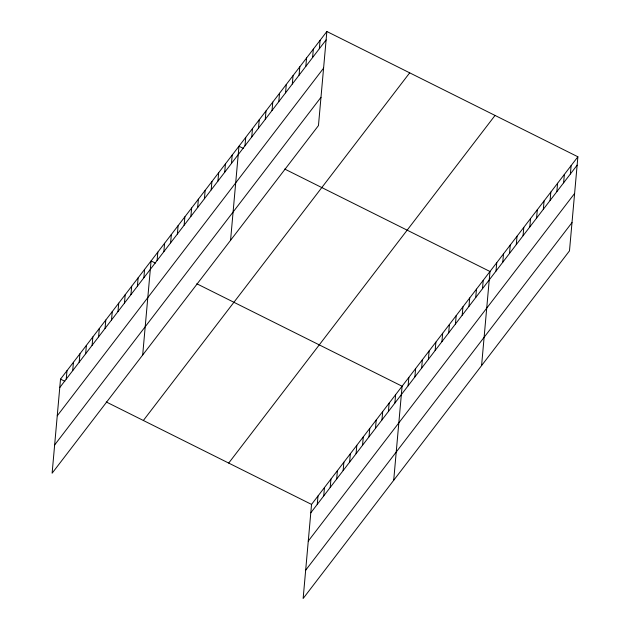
<?xml version="1.0" encoding="UTF-8"?>
<svg xmlns="http://www.w3.org/2000/svg" width="630" height="630" viewBox="0 0 630 630"><rect width="100%" height="100%" fill="white"/><g stroke="black" fill="none" stroke-linecap="round" stroke-linejoin="round"><path stroke-width="0.94" d="M326.86 31.5L60.519 379.134L52.117 473.217L318.457 125.583L326.86 31.5L577.883 156.783L569.481 250.866L303.14 598.5L311.543 504.417L577.883 156.783M66.237 379.087L66.985 370.692M72.702 370.645L73.45 362.25M79.175 362.203L79.923 353.808M85.641 353.761L86.389 345.366M92.106 345.319L92.854 336.924M98.579 336.877L99.327 328.482M105.045 328.427L105.793 320.04M111.51 319.985L112.266 311.598M117.983 311.543L118.731 303.156M124.449 303.101L125.197 294.714M130.922 294.659L131.67 286.272M137.387 286.217L138.135 277.83M143.853 277.775L144.601 269.38M142.679 355.021L151.074 260.938L155.389 263.096M157.083 260.505L157.831 252.118M163.847 251.685L164.595 243.29M170.604 242.857L171.352 234.47M177.369 234.037L178.117 225.642M184.125 225.209L184.873 216.814M190.89 216.381L191.638 207.994M197.647 207.561L198.395 199.167M204.411 198.733L205.159 190.347M211.168 189.913L211.924 181.519M217.933 181.086L218.681 172.691M224.697 172.258L225.445 163.871M231.454 163.438L232.202 155.043M230.564 240.306L238.967 146.223L243.282 148.373M244.975 145.79L245.724 137.395M251.74 136.962L252.488 128.567M258.497 128.134L259.245 119.747M265.261 119.314L266.01 110.919M272.018 110.486L272.766 102.099M278.783 101.666L279.531 93.271M285.54 92.838L286.288 84.451M292.304 84.011L293.052 75.624M299.061 75.191L299.809 66.796M305.826 66.363L306.574 57.976M312.582 57.543L313.338 49.148M319.347 48.715L320.095 40.328M317.26 504.362L318.008 495.975M323.725 495.92L324.474 487.533M330.199 487.478L330.947 479.091M336.664 479.036L337.412 470.649M343.13 470.594L343.878 462.207M349.603 462.152L350.351 453.765M356.068 453.71L356.816 445.315M362.534 445.268L363.289 436.873M369.007 436.826L369.755 428.431M375.472 428.384L376.22 419.99M381.945 419.942L382.693 411.548M388.411 411.5L389.159 403.106M394.876 403.05L395.624 394.663M393.703 480.304L402.098 386.221L196.804 283.768M408.106 385.788L408.854 377.394M414.871 376.96L415.619 368.574M421.627 368.141L422.376 359.746M428.392 359.313L429.14 350.918M435.149 350.485L435.897 342.098M441.913 341.665L442.662 333.27M448.67 332.837L449.418 324.45M455.435 324.017L456.183 315.622M462.192 315.189L462.948 306.802M468.956 306.361L469.704 297.974M475.721 297.541L476.469 289.146M482.478 288.713L483.226 280.326M481.588 365.581L489.99 271.498L284.697 169.045M495.999 271.065L496.747 262.678M502.764 262.245L503.512 253.851M509.52 253.417L510.269 245.023M516.285 244.59L517.033 236.203M523.042 235.77L523.79 227.375M529.806 226.942L530.554 218.555M536.563 218.122L537.311 209.727M543.328 209.294L544.076 200.899M550.084 200.466L550.833 192.079M556.849 191.646L557.597 183.251M563.606 182.818L564.362 174.431M570.37 173.998L571.119 165.603M59.771 387.529L326.112 39.895M57.243 415.808L323.584 68.166M54.645 444.945L320.985 97.303M143.356 420.478L409.697 72.844M228.706 463.074L495.046 115.44M310.795 512.804L577.135 165.17M308.267 541.083L574.607 193.449M305.668 570.221L572.009 222.587M60.519 379.134L64.827 381.292M106.249 401.964L311.543 504.417"/></g></svg>
